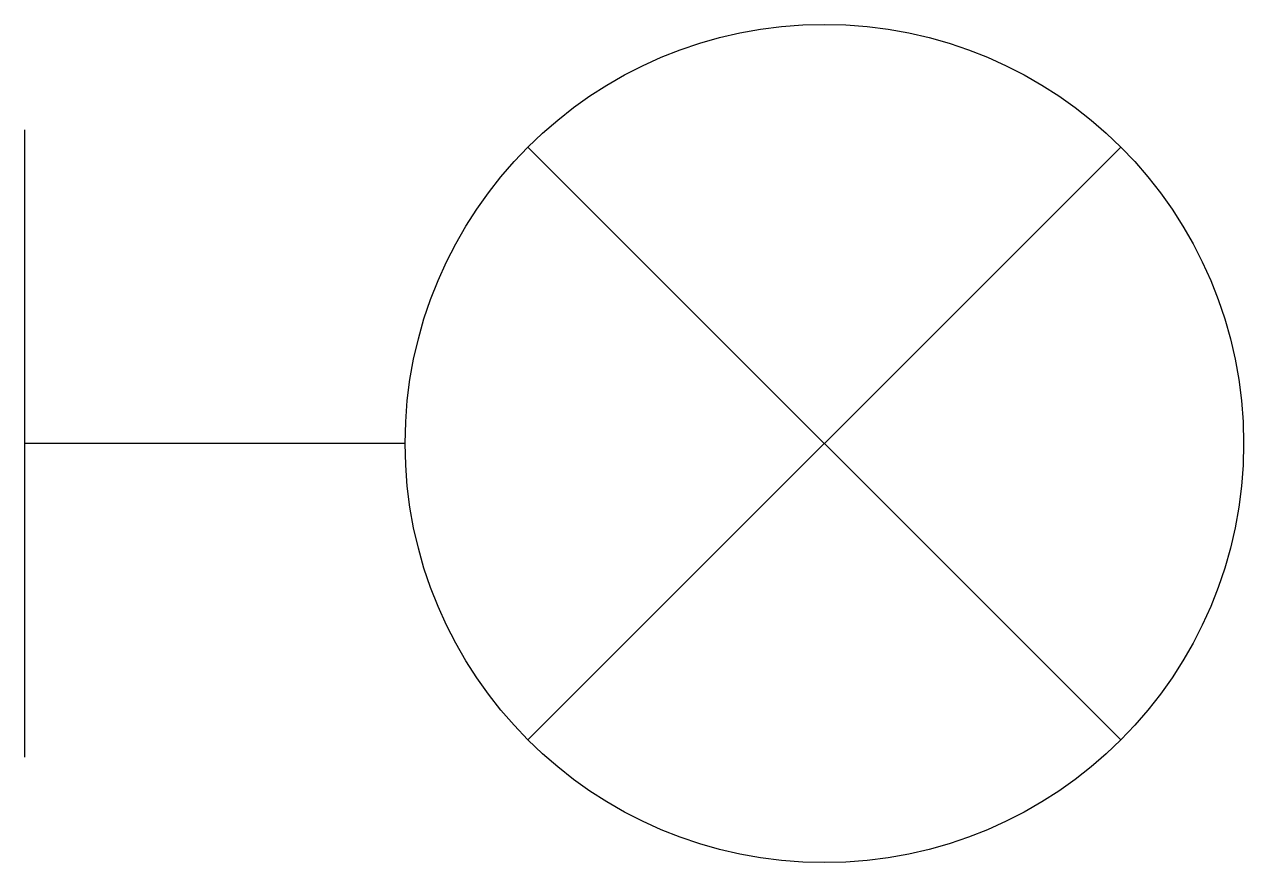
# Model space of a CAD drawing. Extents: x 164.62 to 164.775, y 1048.745 to 1048.852.
import ezdxf

# ---------------------------------------------------------------- set-up
doc = ezdxf.new("R2010")
doc.units = 0
doc.header["$LTSCALE"] = 96
doc.header["$MEASUREMENT"] = 0
doc.layers.get('0').update_dxf_attribs({"linetype": 'CONTINUOUS'})

msp = doc.modelspace()

# ---------------------------------------------------------------- linework, layer by layer
for p, q in [((164.62025, 1048.83831), (164.62025, 1048.75854)), ((164.66865, 1048.79843), (164.62025, 1048.79843))]:
    msp.add_line(p, q)
at = {"color": 8}
for p, q in [((164.68426, 1048.83612), (164.75963, 1048.76074)), ((164.75963, 1048.83612), (164.68426, 1048.76074))]:
    msp.add_line(p, q, dxfattribs=at)
msp.add_circle((164.72195, 1048.79843), 0.0533)

doc.saveas('drawing.dxf')
